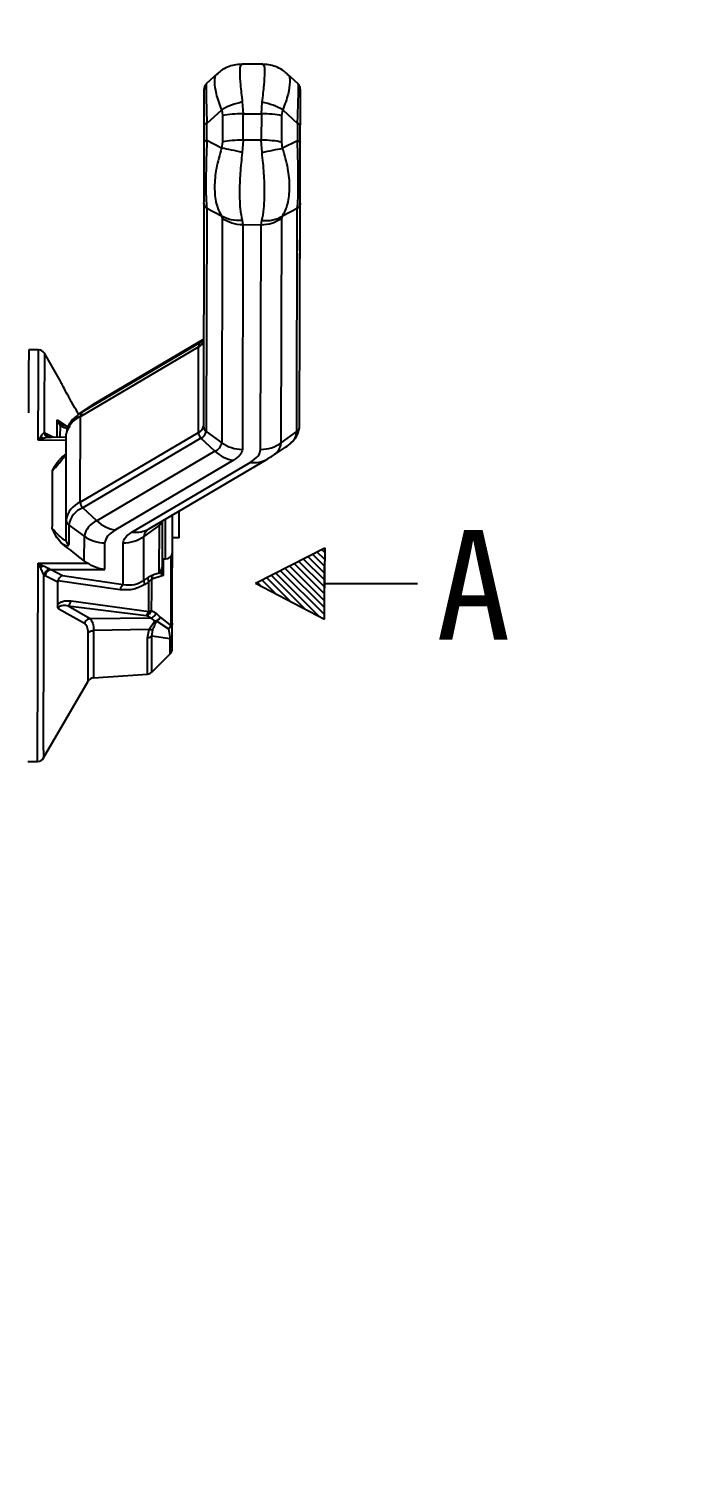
# Model space of a CAD drawing. Header units: millimetres. Extents: x 2251 to 4395, y 932 to 2449.
# Drawn here: x 2994.2 to 3091, y 2116.7 to 2324.8 of the extents above; entities that cross this region are included whole.
import ezdxf

# ---------------------------------------------------------------- set-up
doc = ezdxf.new("R2010")
doc.units = ezdxf.units.MM
doc.layers.add('AM_5', color=3, linetype='Continuous', lineweight=25)
doc.layers.add('文字', color=7, linetype='Continuous', lineweight=13)
doc.layers.add('layer 1', color=7, linetype='Continuous')
doc.styles.add('SLDTEXTSTYLE1', font='txt.shx', dxfattribs={"width": 0.7, "bigfont": 'gbcbig.shx'})
doc.styles.add('STYLE1', font='txt.shx', dxfattribs={"width": 0.8, "height": 3, "bigfont": 'hzdx.shx'})
doc.dimstyles.new('SLDDIMSTYLE12$0', dxfattribs={"dimtxt": 12, "dimasz": 10, "dimexe": 0, "dimexo": 0.0625, "dimgap": 0.875, "dimtad": 1, "dimdec": 1, "dimlfac": 1.8, "dimrnd": 1e-09, "dimzin": 12, "dimdsep": 46, "dimtxsty": 'SLDTEXTSTYLE1', "dimcen": 0.09, "dimdle": 8.16, "dimclrd": 3, "dimclre": 3, "dimadec": 0, "dimazin": 3, "dimtfac": 1, "dimtdec": 1, "dimtofl": 0, "dimtmove": 0, "dimatfit": 3, "dimfxl": 0, "dimfrac": 2, "dimtolj": 1, "dimlwd": 5, "dimlwe": 5, "dimarcsym": 0})

# ---------------------------------------------------------------- blocks, each defined once
blk = doc.blocks.new('*D70')
at = {"layer": 'AM_5', "color": 3, "lineweight": 5, "transparency": 16777216}
blk.add_line((2932.89, 2408.77), (3112.72, 2408.77), dxfattribs=at)
at = {"layer": 'AM_5', "color": 3, "linetype": 'Continuous', "lineweight": 5, "transparency": 16777216}
for p, q in [((3112.72, 2398.77), (3112.72, 2120.03)), ((2979.9, 2110.03), (3112.72, 2110.03))]:
    blk.add_line(p, q, dxfattribs=at)
at = {"layer": 'AM_5', "color": 3, "transparency": 16777216}
for points in [[(3111.06, 2398.77), (3114.39, 2398.77), (3112.72, 2408.77)], [(3111.06, 2120.03), (3114.39, 2120.03), (3112.72, 2110.03)]]:
    blk.add_solid(points, dxfattribs=at)
at = {"layer": 'Defpoints', "color": 0, "transparency": 16777216}
for p in [(2932.83, 2408.77), (2979.83, 2110.03), (3112.72, 2110.03)]:
    blk.add_point(p, dxfattribs=at)
at = {"layer": 'AM_5', "color": 0, "transparency": 16777216, "insert": (3105.85, 2259.4), "char_height": 12, "attachment_point": 5, "rotation": 90, "style": 'SLDTEXTSTYLE1'}
blk.add_mtext('\\A1;300', dxfattribs=at)

msp = doc.modelspace()

# ---------------------------------------------------------------- hatches: boundary and pattern name
at = {"layer": 'layer 1'}
h = msp.add_hatch(dxfattribs=at)
h.set_pattern_fill('ANSI31', color=256, scale=0.225, angle=90)
h.set_pattern_definition([(135, (1827.7438, -4873.6833), (-0.50513941, -0.50513941), [])])
h.paths.add_polyline_path([(3037.414, 2249.131), (3027.308, 2243.988), (3037.343, 2238.709), (3037.343, 2243.92)])

# ---------------------------------------------------------------- linework, layer by layer
at = {"color": 7, "linetype": 'Continuous', "lineweight": 25}
for p, q in [((3025.313, 2319.558), (3025.227, 2319.505)), ((3028.382, 2319.651), (3025.314, 2319.657)), ((3028.471, 2319.496), (3028.382, 2319.551)), ((3021.751, 2318.27), (3020.11, 2316.754)), ((3021.741, 2318.185), (3021.801, 2318.212)), ((3031.888, 2318.188), (3031.953, 2318.157)), ((3033.576, 2316.724), (3031.94, 2318.248)), ((3020.229, 2311.007), (3022.388, 2313.001)), ((3022.388, 2313.001), (3022.499, 2312.144)), ((3025.39, 2314.127), (3025.499, 2312.413)), ((3028.166, 2312.407), (3028.282, 2314.121)), ((3031.165, 2312.125), (3031.28, 2312.982)), ((3031.28, 2312.982), (3033.429, 2310.979)), ((3019.824, 2308.288), (3019.829, 2310.788)), ((3020.224, 2308.508), (3020.229, 2311.007)), ((3022.499, 2312.144), (3022.49, 2308.299)), ((3025.491, 2308.568), (3025.499, 2312.413)), ((3025.499, 2312.413), (3028.166, 2312.407)), ((3028.166, 2312.407), (3028.158, 2308.562)), ((3031.157, 2308.28), (3031.165, 2312.125)), ((3033.429, 2310.979), (3033.424, 2308.48)), ((3033.824, 2308.258), (3033.829, 2310.758)), ((3022.376, 2307.396), (3020.224, 2308.508)), ((3022.49, 2308.299), (3022.376, 2307.396)), ((3025.491, 2308.568), (3025.374, 2306.762)), ((3028.158, 2308.562), (3025.491, 2308.568)), ((3028.266, 2306.756), (3028.158, 2308.562)), ((3031.268, 2307.377), (3031.157, 2308.28)), ((3033.424, 2308.48), (3031.268, 2307.377)), ((3033.799, 2296.609), (3033.817, 2305.213)), ((3019.805, 2299.383), (3019.735, 2266.864)), ((3020.203, 2298.613), (3020.133, 2266.094)), ((3022.355, 2297.501), (3020.203, 2298.613)), ((3033.403, 2298.585), (3031.247, 2297.482)), ((3033.333, 2266.066), (3033.403, 2298.585)), ((3033.735, 2266.834), (3033.805, 2299.353)), ((3022.355, 2297.501), (3022.467, 2297.167)), ((3022.467, 2297.167), (3022.397, 2264.455)), ((3025.353, 2296.867), (3025.464, 2296.199)), ((3025.464, 2296.199), (3025.395, 2263.487)), ((3028.131, 2296.193), (3025.464, 2296.199)), ((3028.061, 2263.482), (3028.131, 2296.193)), ((3028.131, 2296.193), (3028.245, 2296.86)), ((3031.063, 2264.436), (3031.133, 2297.148)), ((3031.133, 2297.148), (3031.247, 2297.482)), ((3033.795, 2294.846), (3033.798, 2296.283)), ((3033.794, 2294.407), (3033.794, 2294.436)), ((3033.79, 2292.471), (3033.793, 2294.062)), ((3033.783, 2289.431), (3033.788, 2291.738)), ((3033.779, 2287.495), (3033.783, 2289.086)), ((3019.762, 2279.533), (3004.213, 2270.363)), ((3019.762, 2279.539), (3004.384, 2270.47)), ((2995.682, 2277.994), (2994.259, 2277.997)), ((2998.883, 2273.425), (2996.541, 2277.502)), ((3001.79, 2268.275), (3019.014, 2278.432)), ((3002.154, 2268.997), (3019.378, 2279.154)), ((3018.987, 2265.935), (3019.014, 2278.432)), ((3019.378, 2279.154), (3019.762, 2279.409)), ((3019.523, 2279.245), (3019.378, 2279.154)), ((3019.675, 2279.278), (3019.615, 2279.308)), ((3019.757, 2279.284), (3019.762, 2279.36)), ((3003.877, 2270.154), (3001.78, 2268.763)), ((3002.154, 2268.997), (3004.213, 2270.363)), ((3004.213, 2270.363), (3003.877, 2270.154)), ((3004.382, 2270.468), (3004.019, 2270.22)), ((3004.213, 2270.363), (3004.384, 2270.47)), ((2998.386, 2265.238), (2998.392, 2267.797)), ((2998.392, 2267.797), (2998.526, 2267.479)), ((2998.587, 2267.535), (2998.392, 2267.797)), ((2998.392, 2267.797), (2999.862, 2266.822)), ((2998.526, 2267.479), (2998.587, 2267.535)), ((2998.526, 2267.479), (2998.824, 2267.035)), ((2998.975, 2267.181), (2998.587, 2267.535)), ((3001.763, 2255.779), (3001.79, 2268.275)), ((3001.78, 2268.763), (3002.154, 2268.997)), ((2995.654, 2264.804), (2996.031, 2265.38)), ((2996.406, 2265.08), (2995.654, 2264.804)), ((2996.522, 2265.928), (2996.706, 2265.857)), ((2996.706, 2265.857), (2997.869, 2265.239)), ((2997.004, 2265.311), (2997.066, 2265.3)), ((2997.111, 2265.231), (2997.015, 2265.307)), ((2997.386, 2265.235), (2997.108, 2265.222)), ((2999.732, 2265.235), (2997.263, 2265.24)), ((2997.57, 2265.201), (2997.386, 2265.235)), ((2998.824, 2267.035), (2998.82, 2265.237)), ((3000.287, 2266.693), (2999.295, 2266.993)), ((2999.706, 2253.226), (2999.733, 2265.722)), ((3001.763, 2255.779), (3018.987, 2265.935)), ((3019.348, 2265.119), (3002.124, 2254.962)), ((3021.399, 2263.217), (3019.348, 2265.119)), ((3020.133, 2266.094), (3022.397, 2264.455)), ((3031.063, 2264.436), (3033.333, 2266.066)), ((2999.731, 2264.795), (2995.654, 2264.804)), ((3021.399, 2263.217), (3004.176, 2253.06)), ((3029.59, 2262.402), (3031.688, 2263.793)), ((3024.116, 2261.901), (3006.893, 2251.744)), ((3009.31, 2251.429), (3026.534, 2261.586)), ((3011.86, 2251.929), (3029.084, 2262.086)), ((3029.084, 2262.087), (3029.449, 2262.336)), ((3029.084, 2262.086), (3029.255, 2262.193)), ((3029.508, 2262.348), (3029.59, 2262.402)), ((3004.176, 2253.06), (3002.124, 2254.962)), ((2999.7, 2250.373), (2999.706, 2253.226)), ((3013.705, 2253.017), (3013.694, 2247.771)), ((3014.194, 2247.518), (3014.206, 2253.312)), ((3016.112, 2254.436), (3016.208, 2254.436)), ((3016.2, 2250.568), (3016.208, 2254.436)), ((3000.104, 2252.456), (3000.098, 2249.603)), ((3002.367, 2250.817), (3000.104, 2252.456)), ((3002.36, 2247.216), (3002.367, 2250.817)), ((3011.02, 2244.372), (3011.034, 2250.798)), ((3013.304, 2252.428), (3011.034, 2250.798)), ((3013.289, 2245.505), (3013.304, 2252.428)), ((3016.2, 2250.568), (3015.2, 2250.57)), ((3005.357, 2245.959), (3005.365, 2249.849)), ((3008.019, 2243.779), (3008.032, 2249.843)), ((2995.553, 2217.994), (2995.615, 2246.905)), ((2995.615, 2246.905), (3002.825, 2246.889)), ((2995.902, 2246.329), (2995.615, 2246.905)), ((2995.615, 2246.905), (2996.192, 2246.607)), ((2995.989, 2246.155), (2995.902, 2246.329)), ((2996.192, 2246.607), (2996.366, 2246.518)), ((3002.825, 2246.889), (3002.36, 2247.216)), ((3013.691, 2246.273), (3013.69, 2245.999)), ((3013.694, 2247.771), (3013.691, 2246.273)), ((3013.694, 2247.519), (3014.194, 2247.518)), ((3013.847, 2247.519), (3013.842, 2245.094)), ((3015.019, 2237.763), (3015.041, 2247.983)), ((2996.661, 2245.068), (2996.477, 2245.193)), ((2998.496, 2244.133), (2996.661, 2245.068)), ((2997.345, 2246.04), (2997.529, 2245.976)), ((2997.529, 2245.976), (2999.209, 2245.1)), ((2997.529, 2245.976), (3005.357, 2245.959)), ((2998.519, 2244.305), (2998.496, 2244.133)), ((3007.585, 2243.024), (2998.519, 2244.305)), ((2999.209, 2245.1), (3008.019, 2243.779)), ((3011.02, 2244.372), (3011.604, 2244.767)), ((3011.77, 2244.172), (3011.187, 2243.792)), ((3011.761, 2239.858), (3011.77, 2244.172)), ((3013.842, 2245.094), (3012.185, 2244.546)), ((3012.433, 2245.221), (3013.289, 2245.505)), ((3013.289, 2245.505), (3013.421, 2245.412)), ((3013.421, 2245.412), (3013.842, 2245.094)), ((3013.681, 2245.879), (3013.664, 2246.056)), ((3013.701, 2245.783), (3013.672, 2245.841)), ((3013.727, 2245.779), (3013.69, 2245.999)), ((3013.842, 2245.094), (3013.727, 2245.779)), ((2998.489, 2240.857), (2998.496, 2244.133)), ((3002.377, 2238.1), (2998.642, 2240.171)), ((3000.035, 2240.675), (3003.21, 2238.802)), ((3000.035, 2240.675), (3011.362, 2239.27)), ((3000.434, 2241.398), (3011.761, 2239.858)), ((3012.175, 2240.009), (3012.84, 2239.622)), ((3003.21, 2238.802), (3012.027, 2238.907)), ((3012.027, 2238.907), (3011.362, 2239.27)), ((3012.636, 2238.438), (3011.818, 2237.213)), ((3012.027, 2238.907), (3012.636, 2238.438)), ((3012.919, 2238.447), (3012.78, 2238.432)), ((3012.84, 2239.622), (3013.432, 2239.026)), ((3012.919, 2238.447), (3014.639, 2237.336)), ((3013.432, 2239.026), (3015.019, 2237.763)), ((3015.17, 2236.443), (3015.174, 2238.131)), ((3002.912, 2229.68), (3002.927, 2236.762)), ((3003.724, 2237.065), (3003.709, 2230.176)), ((3011.818, 2237.213), (3003.724, 2237.065)), ((3011.571, 2236.027), (3011.818, 2237.213)), ((3012.208, 2236.227), (3012.333, 2237.186)), ((3014.876, 2235.845), (3012.208, 2236.227)), ((3014.639, 2237.336), (3014.876, 2235.845)), ((3014.872, 2234.213), (3014.876, 2235.845)), ((3014.871, 2233.66), (3014.872, 2234.213)), ((3012.197, 2230.997), (3014.871, 2233.66)), ((3012.197, 2230.997), (3012.199, 2231.654)), ((2996.42, 2218.492), (3002.912, 2229.68)), ((3003.709, 2230.176), (3011.562, 2230.708)), ((2996.423, 2219.635), (2996.42, 2218.492)), ((2994.131, 2217.997), (2995.553, 2217.994))]:
    msp.add_line(p, q, dxfattribs=at)
at = {"color": 7, "linetype": 'Continuous', "lineweight": 25, "flags": 128}
for points in [[(2994.259, 2277.997), (2994.259, 2277.965), (2994.258, 2277.641), (2994.257, 2276.97), (2994.254, 2275.959), (2994.252, 2274.62), (2994.248, 2272.968), (2994.244, 2271.024), (2994.239, 2268.81)], [(3019.639, 2279.325), (3019.559, 2279.269), (3019.523, 2279.245)], [(3001.452, 2268.532), (3001.687, 2268.7), (3001.78, 2268.763)], [(3033.708, 2266.613), (3033.728, 2266.723), (3033.735, 2266.834)], [(3013.686, 2253.005), (3013.679, 2252.975), (3013.674, 2252.959)], [(3012.175, 2240.009), (3012.176, 2240.556), (3012.178, 2241.109), (3012.179, 2241.669), (3012.18, 2242.234), (3012.181, 2242.806), (3012.182, 2243.382), (3012.184, 2243.962), (3012.185, 2244.546)]]:
    msp.add_lwpolyline(points, dxfattribs=at)
at = {"color": 7, "linetype": 'Continuous', "lineweight": 25}
for centre, radius, start, end in [((2995.679, 2276.994), 1, 29.87752, 88.78166), ((3019.867, 2278.454), 0.854, 124.96394, 181.4796), ((3018.505, 2279.626), 1.298, 293.08147, 344.71047), ((3003.078, 2265.132), 3.397, 112.27537, 169.98802), ((3002.644, 2268.297), 0.854, 124.96424, 181.47959), ((3018.519, 2267.079), 1.235, 292.27534, 349.98804), ((3020.111, 2265.944), 1.124, 180.45492, 227.25342), ((3018.856, 2266.319), 1.297, 292.27555, 349.98754), ((3020.685, 2266.867), 0.95, 180.20287, 234.51476), ((3031.056, 2266.205), 2.281, 310.49638, 356.50834), ((3032.781, 2266.846), 0.956, 305.32842, 345.9426), ((3020.775, 2264.741), 1.647, 292.27534, 349.98804), ((3024.825, 2266.829), 4.978, 226.51011, 261.8155), ((3025.396, 2268.62), 5.133, 234.24005, 269.98181), ((3028.082, 2268.614), 5.133, 269.77321, 305.51496), ((3028.314, 2264.877), 2.785, 297.28452, 350.89381), ((3028.611, 2268.531), 5.649, 303.00168, 314.03972), ((3027.087, 2265.521), 3.973, 261.99352, 300.1682), ((3003.051, 2252.635), 3.397, 112.27534, 169.98804), ((3003.389, 2251.876), 3.335, 112.27534, 169.98804), ((3002.887, 2255.788), 1.124, 180.45496, 227.25325), ((3000.655, 2253.229), 0.95, 180.20285, 234.51412), ((3005.307, 2250.298), 2.985, 112.27534, 169.98804), ((3007.602, 2256.672), 4.978, 226.51012, 261.8155), ((3012.748, 2253.21), 0.96, 305.41486, 344.83941), ((3014.082, 2252.402), 0.779, 142.71658, 178.13099), ((3005.367, 2254.982), 5.133, 234.24006, 269.98181), ((3008.052, 2254.976), 5.133, 269.77306, 305.51487), ((3009.864, 2255.364), 3.973, 261.99352, 300.1682), ((3012.562, 2250.551), 1.547, 116.74671, 170.79661), ((3014.196, 2248.518), 1, 269.87751, 359.87751), ((3013.125, 2244.583), 0.941, 137.39243, 182.2552), ((3014.166, 2234.368), 1, 314.87872, 359.87751), ((3003.777, 2229.178), 1, 93.87747, 149.87695), ((3011.492, 2231.706), 1, 274.41022, 314.87938), ((2995.555, 2218.994), 1, 269.87751, 329.8775)]:
    msp.add_arc(centre, radius, start, end, dxfattribs=at)
msp.add_ellipse((2990.361, 2248.005), major_axis=(39.739, -29.602), ratio=0.1347016, start_param=1.3656679, end_param=1.4483144, dxfattribs=at)
for points, knots in [([(3025.229, 2319.615), (3024.888, 2319.597), (3024.198, 2319.56), (3023.204, 2319.237), (3022.352, 2318.792), (3021.907, 2318.383), (3021.719, 2318.21)], [0, 0, 0, 0, 0.2636482, 0.533255, 0.8030343, 1, 1, 1, 1]), ([(3025.227, 2319.505), (3025.188, 2319.497), (3025.049, 2319.47), (3024.997, 2318.493), (3025.074, 2316.715), (3025.284, 2314.999), (3025.39, 2314.127)], [0, 0, 0, 0, 0.1160538, 0.4072247, 0.6985704, 1, 1, 1, 1]), ([(3028.282, 2314.121), (3028.392, 2314.993), (3028.609, 2316.708), (3028.694, 2318.485), (3028.646, 2319.46), (3028.509, 2319.488), (3028.471, 2319.496)], [0, 0, 0, 0, 0.3023528, 0.5946015, 0.8866637, 1, 1, 1, 1]), ([(3031.976, 2318.183), (3031.788, 2318.358), (3031.343, 2318.769), (3030.493, 2319.218), (3029.5, 2319.546), (3028.81, 2319.585), (3028.469, 2319.605)], [0, 0, 0, 0, 0.1977901, 0.4672889, 0.7366185, 1, 1, 1, 1]), ([(3022.388, 2313.001), (3022.096, 2313.805), (3021.523, 2315.388), (3021.328, 2317.102), (3021.412, 2318.057), (3021.706, 2318.171), (3021.741, 2318.185)], [0, 0, 0, 0, 0.32510353, 0.63958996, 0.95632055, 1, 1, 1, 1]), ([(3031.953, 2318.157), (3031.988, 2318.143), (3032.279, 2318.028), (3032.356, 2317.074), (3032.155, 2315.366), (3031.575, 2313.785), (3031.28, 2312.982)], [0, 0, 0, 0, 0.0437585, 0.3588199, 0.6740807, 1, 1, 1, 1]), ([(3019.829, 2310.788), (3019.831, 2311.767), (3019.834, 2313.166), (3019.837, 2314.56), (3019.839, 2315.32), (3019.84, 2315.806), (3019.84, 2316.101), (3019.84, 2316), (3019.84, 2315.966)], [0, 0, 0, 0, 0.3430655, 0.489647, 0.6330797, 0.7764735, 0.9232465, 1, 1, 1, 1]), ([(3020.113, 2316.748), (3020.101, 2316.737), (3020.031, 2316.674), (3019.942, 2316.522), (3019.856, 2316.303), (3019.845, 2316.147), (3019.84, 2316.07)], [0, 0, 0, 0, 0.0623363, 0.3776324, 0.693034, 1, 1, 1, 1]), ([(3020.167, 2316.688), (3020.159, 2316.718), (3020.122, 2316.856), (3020.105, 2315.995), (3020.129, 2314.034), (3020.194, 2312.068), (3020.229, 2311.007)], [0, 0, 0, 0, 0.0799609, 0.3699951, 0.6599223, 1, 1, 1, 1]), ([(3033.429, 2310.979), (3033.469, 2312.031), (3033.543, 2313.989), (3033.575, 2315.953), (3033.563, 2316.825), (3033.524, 2316.686), (3033.516, 2316.655)], [0, 0, 0, 0, 0.3373309, 0.6273478, 0.9171835, 1, 1, 1, 1]), ([(3033.84, 2316.04), (3033.835, 2316.117), (3033.826, 2316.273), (3033.74, 2316.492), (3033.653, 2316.644), (3033.583, 2316.707), (3033.573, 2316.717)], [0, 0, 0, 0, 0.3080927, 0.6246521, 0.9411056, 1, 1, 1, 1]), ([(3033.84, 2315.932), (3033.84, 2315.968), (3033.84, 2316.069), (3033.84, 2315.769), (3033.839, 2315.279), (3033.837, 2314.514), (3033.834, 2313.121), (3033.831, 2311.73), (3033.829, 2310.758)], [0, 0, 0, 0, 0.0793091, 0.2259045, 0.3693521, 0.5127847, 0.6595677, 1, 1, 1, 1]), ([(3025.39, 2314.127), (3024.846, 2313.988), (3023.759, 2313.709), (3022.845, 2313.237), (3022.388, 2313.001)], [0, 0, 0, 0, 0.5000023, 1, 1, 1, 1]), ([(3031.28, 2312.982), (3030.824, 2313.22), (3029.912, 2313.696), (3028.825, 2313.979), (3028.282, 2314.121)], [0, 0, 0, 0, 0.4999977, 1, 1, 1, 1]), ([(3019.805, 2299.383), (3019.805, 2299.76), (3019.807, 2300.298), (3019.809, 2301.63), (3019.812, 2302.707), (3019.814, 2303.919), (3019.818, 2305.804), (3019.821, 2307.266), (3019.824, 2308.288)], [0, 0, 0, 0, 0.2713523, 0.38737, 0.5008964, 0.614411, 0.7305771, 1, 1, 1, 1]), ([(3020.224, 2308.508), (3020.185, 2307.386), (3020.111, 2305.3), (3020.074, 2302.307), (3020.099, 2299.879), (3020.167, 2299.057), (3020.203, 2298.613)], [0, 0, 0, 0, 0.2683795, 0.4991161, 0.7297085, 1, 1, 1, 1]), ([(3022.376, 2307.396), (3022.083, 2306.414), (3021.506, 2304.482), (3021.272, 2301.681), (3021.495, 2299.202), (3022.065, 2298.074), (3022.355, 2297.501)], [0, 0, 0, 0, 0.2541677, 0.5000156, 0.7457168, 1, 1, 1, 1]), ([(3025.374, 2306.762), (3024.835, 2306.89), (3023.748, 2307.147), (3022.835, 2307.313), (3022.376, 2307.396)], [0, 0, 0, 0, 0.4968676, 1, 1, 1, 1]), ([(3025.374, 2306.762), (3025.264, 2305.741), (3025.048, 2303.733), (3024.955, 2300.902), (3025.037, 2298.454), (3025.246, 2297.402), (3025.353, 2296.867)], [0, 0, 0, 0, 0.2542602, 0.5000155, 0.7456229, 1, 1, 1, 1]), ([(3028.245, 2296.86), (3028.354, 2297.395), (3028.568, 2298.446), (3028.661, 2300.894), (3028.58, 2303.725), (3028.372, 2305.734), (3028.266, 2306.756)], [0, 0, 0, 0, 0.2543723, 0.4999845, 0.7457353, 1, 1, 1, 1]), ([(3028.266, 2306.756), (3028.81, 2306.882), (3029.898, 2307.135), (3030.811, 2307.296), (3031.268, 2307.377)], [0, 0, 0, 0, 0.5000008, 1, 1, 1, 1]), ([(3031.247, 2297.482), (3031.537, 2298.049), (3032.112, 2299.173), (3032.348, 2301.65), (3032.125, 2304.46), (3031.557, 2306.394), (3031.268, 2307.377)], [0, 0, 0, 0, 0.2523714, 0.4999867, 0.7458393, 1, 1, 1, 1]), ([(3033.403, 2298.585), (3033.441, 2299.024), (3033.512, 2299.841), (3033.548, 2302.253), (3033.524, 2305.253), (3033.459, 2307.349), (3033.424, 2308.48)], [0, 0, 0, 0, 0.2680966, 0.4988227, 0.7294637, 1, 1, 1, 1]), ([(3033.805, 2299.353), (3033.805, 2299.726), (3033.806, 2300.26), (3033.809, 2301.582), (3033.812, 2302.656), (3033.814, 2303.866), (3033.818, 2305.757), (3033.821, 2307.228), (3033.824, 2308.258)], [0, 0, 0, 0, 0.2691806, 0.3853625, 0.4988695, 0.6124074, 0.7284377, 1, 1, 1, 1]), ([(3025.353, 2296.867), (3024.81, 2296.852), (3023.722, 2296.822), (3022.81, 2297.274), (3022.355, 2297.501)], [0, 0, 0, 0, 0.4999999, 1, 1, 1, 1]), ([(3028.245, 2296.86), (3028.785, 2296.843), (3029.872, 2296.808), (3030.787, 2297.256), (3031.247, 2297.482)], [0, 0, 0, 0, 0.49686743, 1, 1, 1, 1]), ([(3033.786, 2290.529), (3033.786, 2290.634), (3033.786, 2290.906), (3033.788, 2291.449), (3033.789, 2291.99), (3033.789, 2292.103)], [0, 0, 0, 0, 0.3316011, 0.8605175, 1, 1, 1, 1]), ([(3033.785, 2290.341), (3033.785, 2290.335), (3033.785, 2290.319), (3033.786, 2290.445), (3033.786, 2290.529)], [0, 0, 0, 0, 0.3310024, 1, 1, 1, 1]), ([(2995.654, 2264.804), (2995.657, 2266.209), (2995.663, 2269.019), (2995.67, 2272.445), (2995.676, 2275.168), (2995.68, 2277), (2995.682, 2277.943), (2995.681, 2277.896), (2995.681, 2277.88)], [0, 0, 0, 0, 0.1799587, 0.3599173, 0.539876, 0.7198347, 0.8997934, 1, 1, 1, 1]), ([(2996.546, 2277.454), (2996.546, 2277.466), (2996.547, 2277.571), (2996.546, 2277.138), (2996.544, 2276.119), (2996.54, 2274.409), (2996.535, 2272.119), (2996.529, 2269.314), (2996.524, 2267.057), (2996.522, 2265.928)], [0, 0, 0, 0, 0.0217233, 0.1847696, 0.3478159, 0.5108621, 0.6739081, 0.8369541, 1, 1, 1, 1]), ([(3001.574, 2268.554), (3001.501, 2268.673), (3001.194, 2269.176), (3000.708, 2270.022), (3000.11, 2271.096), (2999.571, 2272.104), (2999.124, 2272.962), (2998.892, 2273.411), (2998.883, 2273.422), (2998.88, 2273.424)], [0, 0, 0, 0, 0.0645029, 0.2723656, 0.3928511, 0.5848746, 0.7776318, 0.9511742, 1, 1, 1, 1]), ([(2998.975, 2267.181), (2998.963, 2267.175), (2998.937, 2267.162), (2998.862, 2267.078), (2998.824, 2267.035)], [0, 0, 0, 0, 0.4911669, 1, 1, 1, 1]), ([(2999.305, 2266.992), (2999.283, 2267.002), (2999.176, 2267.051), (2999.064, 2267.123), (2998.975, 2267.181)], [0, 0, 0, 0, 0.2007968, 1, 1, 1, 1]), ([(3001.543, 2268.599), (3001.049, 2268.186), (3000.056, 2267.357), (2999.859, 2266.416), (2999.76, 2265.943)], [0, 0, 0, 0, 0.4978748, 1, 1, 1, 1]), ([(2996.031, 2265.38), (2996.131, 2265.515), (2996.307, 2265.753), (2996.457, 2265.875), (2996.522, 2265.928)], [0, 0, 0, 0, 0.5684211, 1, 1, 1, 1]), ([(2996.406, 2265.08), (2996.34, 2265.117), (2996.208, 2265.193), (2996.09, 2265.318), (2996.031, 2265.38)], [0, 0, 0, 0, 0.4999991, 1, 1, 1, 1]), ([(2997.108, 2265.222), (2997.069, 2265.221), (2996.855, 2265.215), (2996.608, 2265.14), (2996.406, 2265.08)], [0, 0, 0, 0, 0.1842245, 1, 1, 1, 1]), ([(2997.386, 2265.235), (2997.291, 2265.24), (2997.096, 2265.251), (2996.832, 2265.4), (2996.623, 2265.63), (2996.555, 2265.83), (2996.522, 2265.928)], [0, 0, 0, 0, 0.2432277, 0.5000045, 0.7567789, 1, 1, 1, 1]), ([(2997.57, 2265.201), (2997.471, 2265.197), (2997.268, 2265.189), (2996.998, 2265.324), (2996.79, 2265.552), (2996.733, 2265.757), (2996.705, 2265.857)], [0, 0, 0, 0, 0.2423329, 0.4999383, 0.7575772, 1, 1, 1, 1]), ([(2998.824, 2267.035), (2998.931, 2266.963), (2999.16, 2266.811), (2999.554, 2266.628), (2999.827, 2266.563), (2999.97, 2266.529)], [0, 0, 0, 0, 0.2969994, 0.6323688, 1, 1, 1, 1]), ([(3031.924, 2263.957), (3032.419, 2264.37), (3033.412, 2265.199), (3033.609, 2266.14), (3033.708, 2266.613)], [0, 0, 0, 0, 0.4978748, 1, 1, 1, 1]), ([(2997.721, 2260.395), (2998.002, 2260.7), (2998.504, 2261.245), (2999.103, 2261.95), (2999.435, 2262.373), (2999.599, 2262.601), (2999.652, 2262.696), (2999.675, 2262.737)], [0, 0, 0, 0, 0.3800989, 0.6787149, 0.8002606, 0.9135692, 1, 1, 1, 1]), ([(2997.721, 2260.395), (2997.912, 2260.807), (2998.188, 2261.402), (2998.666, 2261.86), (2998.812, 2262.001)], [0, 0, 0, 0, 0.6940675, 1, 1, 1, 1]), ([(2999.68, 2262.738), (2999.627, 2262.716), (2999.517, 2262.671), (2999.189, 2262.384), (2998.903, 2262.147), (2998.774, 2262.041)], [0, 0, 0, 0, 0.3370915, 0.7019386, 1, 1, 1, 1]), ([(2999.675, 2262.737), (2999.681, 2262.747), (2999.723, 2262.816), (2999.725, 2262.845), (2999.726, 2262.869)], [0, 0, 0, 0, 0.14984552, 1, 1, 1, 1]), ([(3015.174, 2238.131), (3015.176, 2239.07), (3015.18, 2240.98), (3015.187, 2244.519), (3015.195, 2248.23), (3015.202, 2251.465), (3015.206, 2253.22), (3015.207, 2253.881)], [0, 0, 0, 0, 0.2139671, 0.435408, 0.656849, 0.8708161, 1, 1, 1, 1]), ([(3015.196, 2248.516), (3015.196, 2248.589), (3015.196, 2248.702), (3015.198, 2249.388), (3015.199, 2250.098), (3015.201, 2250.979), (3015.204, 2252.26), (3015.206, 2253.324), (3015.208, 2254.016)], [0, 0, 0, 0, 0.2394568, 0.3683607, 0.5, 0.6316393, 0.7605432, 1, 1, 1, 1]), ([(2999.174, 2249.701), (2998.889, 2250.003), (2998.265, 2250.663), (2997.901, 2251.492), (2997.703, 2251.943)], [0, 0, 0, 0, 0.4568472, 1, 1, 1, 1]), ([(2999.65, 2250.267), (2999.626, 2250.257), (2999.573, 2250.233), (2999.409, 2250.3), (2999.079, 2250.515), (2998.482, 2251.059), (2997.983, 2251.625), (2997.703, 2251.943)], [0, 0, 0, 0, 0.0880689, 0.2011384, 0.3224176, 0.6207055, 1, 1, 1, 1]), ([(3011.869, 2251.936), (3011.855, 2251.927), (3011.837, 2251.916), (3011.863, 2251.93), (3011.869, 2251.933)], [0, 0, 0, 0, 0.7721606, 1, 1, 1, 1]), ([(2999.174, 2249.701), (2999.314, 2249.636), (2999.587, 2249.51), (2999.876, 2249.442), (3000.064, 2249.462), (3000.086, 2249.555), (3000.098, 2249.603)], [0, 0, 0, 0, 0.2643449, 0.5180732, 0.7521058, 1, 1, 1, 1]), ([(2999.7, 2250.373), (2999.698, 2250.328), (2999.696, 2250.275), (2999.656, 2250.268), (2999.65, 2250.267)], [0, 0, 0, 0, 0.8613584, 1, 1, 1, 1]), ([(2999.732, 2250.136), (2999.73, 2250.141), (2999.701, 2250.216), (2999.7, 2250.298), (2999.7, 2250.373)], [0, 0, 0, 0, 0.0712594, 1, 1, 1, 1]), ([(3000.098, 2249.603), (3000.04, 2249.652), (2999.923, 2249.749), (2999.797, 2249.934), (2999.753, 2250.071), (2999.732, 2250.136)], [0, 0, 0, 0, 0.3420823, 0.6841646, 1, 1, 1, 1]), ([(2995.902, 2246.329), (2995.949, 2246.377), (2996.043, 2246.474), (2996.142, 2246.563), (2996.192, 2246.607)], [0, 0, 0, 0, 0.5, 1, 1, 1, 1]), ([(2996.366, 2246.518), (2996.302, 2246.464), (2996.17, 2246.351), (2996.051, 2246.221), (2995.989, 2246.155)], [0, 0, 0, 0, 0.4869219, 1, 1, 1, 1]), ([(2996.366, 2246.518), (2996.545, 2246.428), (2996.893, 2246.252), (2997.197, 2246.11), (2997.345, 2246.04)], [0, 0, 0, 0, 0.5125457, 1, 1, 1, 1]), ([(3005.357, 2245.959), (3005.353, 2245.959), (3004.905, 2246.016), (3004.038, 2246.223), (3003.219, 2246.673), (3002.825, 2246.889)], [0, 0, 0, 0, 0.0050146, 0.5222206, 1, 1, 1, 1]), ([(2996.477, 2245.193), (2996.409, 2245.325), (2996.26, 2245.617), (2996.085, 2245.965), (2995.989, 2246.155)], [0, 0, 0, 0, 0.4544713, 1, 1, 1, 1]), ([(2996.423, 2219.635), (2996.424, 2220.101), (2996.426, 2221.034), (2996.43, 2223.205), (2996.436, 2225.884), (2996.443, 2229.069), (2996.451, 2232.673), (2996.459, 2236.621), (2996.468, 2240.818), (2996.474, 2243.734), (2996.477, 2245.193)], [0, 0, 0, 0, 0.1249998, 0.2499997, 0.3749996, 0.4999996, 0.6249996, 0.7499997, 0.8749998, 1, 1, 1, 1]), ([(2996.477, 2245.193), (2996.511, 2245.289), (2996.58, 2245.487), (2996.79, 2245.749), (2997.055, 2245.951), (2997.25, 2246.011), (2997.345, 2246.04)], [0, 0, 0, 0, 0.24321933, 0.49998917, 0.75676549, 1, 1, 1, 1]), ([(2997.529, 2245.976), (2997.43, 2245.951), (2997.227, 2245.9), (2996.956, 2245.686), (2996.747, 2245.398), (2996.689, 2245.175), (2996.661, 2245.068)], [0, 0, 0, 0, 0.2423132, 0.4999118, 0.7575586, 1, 1, 1, 1]), ([(2999.209, 2245.1), (2999.209, 2245.1), (2999.207, 2245.099), (2999.201, 2245.098), (2999.183, 2245.092), (2999.112, 2245.068), (2998.974, 2244.997), (2998.788, 2244.832), (2998.619, 2244.589), (2998.551, 2244.396), (2998.519, 2244.305)], [0, 0, 0, 0, 0.0021587, 0.0060527, 0.0190753, 0.0664028, 0.2502171, 0.5000718, 0.7657091, 1, 1, 1, 1]), ([(3008.019, 2243.779), (3008.571, 2243.723), (3009.584, 2243.622), (3010.571, 2244.137), (3011.02, 2244.372)], [0, 0, 0, 0, 0.5442934, 1, 1, 1, 1]), ([(3011.02, 2244.372), (3011.016, 2244.342), (3011.008, 2244.282), (3011.038, 2244.143), (3011.095, 2243.978), (3011.157, 2243.853), (3011.187, 2243.792)], [0, 0, 0, 0, 0.2468964, 0.5003993, 0.7536943, 1, 1, 1, 1]), ([(3011.604, 2244.767), (3011.599, 2244.736), (3011.59, 2244.674), (3011.619, 2244.531), (3011.677, 2244.362), (3011.739, 2244.235), (3011.77, 2244.172)], [0, 0, 0, 0, 0.2465016, 0.5, 0.7534984, 1, 1, 1, 1]), ([(3011.604, 2244.767), (3011.769, 2244.874), (3012.083, 2245.078), (3012.32, 2245.175), (3012.433, 2245.221)], [0, 0, 0, 0, 0.5248892, 1, 1, 1, 1]), ([(3012.185, 2244.546), (3012.159, 2244.534), (3012.104, 2244.506), (3011.961, 2244.39), (3011.849, 2244.262), (3011.77, 2244.172)], [0, 0, 0, 0, 0.2120064, 0.4434905, 1, 1, 1, 1]), ([(3013.421, 2245.412), (3013.461, 2245.453), (3013.54, 2245.535), (3013.624, 2245.68), (3013.68, 2245.837), (3013.687, 2245.945), (3013.691, 2245.999)], [0, 0, 0, 0, 0.2446462, 0.4957492, 0.7490338, 1, 1, 1, 1]), ([(3011.187, 2243.792), (3010.65, 2243.513), (3009.486, 2242.909), (3008.251, 2242.984), (3007.585, 2243.024)], [0, 0, 0, 0, 0.4609247, 1, 1, 1, 1]), ([(3008.019, 2243.779), (3007.975, 2243.75), (3007.885, 2243.691), (3007.761, 2243.514), (3007.654, 2243.288), (3007.608, 2243.111), (3007.585, 2243.024)], [0, 0, 0, 0, 0.2450812, 0.5000044, 0.7549251, 1, 1, 1, 1]), ([(2998.489, 2240.857), (2998.587, 2240.953), (2998.795, 2241.158), (2999.238, 2241.343), (2999.797, 2241.448), (3000.207, 2241.416), (3000.434, 2241.398)], [0, 0, 0, 0, 0.1823359, 0.3887892, 0.661241, 1, 1, 1, 1]), ([(2998.642, 2240.171), (2998.595, 2240.271), (2998.509, 2240.456), (2998.495, 2240.731), (2998.489, 2240.857)], [0, 0, 0, 0, 0.54168345, 1, 1, 1, 1]), ([(2998.642, 2240.171), (2998.637, 2240.206), (2998.626, 2240.271), (2998.635, 2240.376), (2998.669, 2240.476), (2998.731, 2240.564), (2998.812, 2240.632), (2998.942, 2240.702), (2999.373, 2240.811), (2999.736, 2240.737), (3000.035, 2240.675)], [0, 0, 0, 0, 0.0568929, 0.1087605, 0.1566899, 0.2041437, 0.2548575, 0.3103406, 0.4336006, 1, 1, 1, 1]), ([(3000.035, 2240.675), (3000.076, 2240.704), (3000.16, 2240.763), (3000.275, 2240.932), (3000.372, 2241.147), (3000.414, 2241.315), (3000.434, 2241.398)], [0, 0, 0, 0, 0.2454954, 0.5, 0.7545046, 1, 1, 1, 1]), ([(3011.761, 2239.858), (3011.843, 2239.877), (3012.007, 2239.915), (3012.119, 2239.978), (3012.175, 2240.009)], [0, 0, 0, 0, 0.5, 1, 1, 1, 1]), ([(3003.21, 2238.802), (3003.122, 2238.782), (3002.942, 2238.741), (3002.698, 2238.581), (3002.495, 2238.364), (3002.416, 2238.187), (3002.377, 2238.1)], [0, 0, 0, 0, 0.2446204, 0.4999949, 0.7553723, 1, 1, 1, 1]), ([(3002.927, 2236.762), (3002.919, 2236.923), (3002.904, 2237.246), (3002.75, 2237.764), (3002.527, 2237.965), (3002.377, 2238.1)], [0, 0, 0, 0, 0.2478447, 0.4971114, 1, 1, 1, 1]), ([(3003.21, 2238.802), (3003.365, 2238.612), (3003.66, 2238.252), (3003.703, 2237.446), (3003.724, 2237.065)], [0, 0, 0, 0, 0.5262167, 1, 1, 1, 1]), ([(3011.362, 2239.27), (3011.401, 2239.294), (3011.479, 2239.343), (3011.59, 2239.477), (3011.688, 2239.649), (3011.737, 2239.788), (3011.761, 2239.858)], [0, 0, 0, 0, 0.2434778, 0.4957413, 0.7502205, 1, 1, 1, 1]), ([(3011.362, 2239.27), (3011.449, 2239.292), (3011.581, 2239.326), (3011.724, 2239.411), (3011.793, 2239.462), (3011.826, 2239.489), (3011.843, 2239.503), (3011.852, 2239.511), (3011.856, 2239.515), (3011.859, 2239.517), (3011.859, 2239.518), (3011.859, 2239.518), (3011.859, 2239.518), (3011.859, 2239.518)], [0, 0, 0, 0, 0.4878415, 0.7421687, 0.8707162, 0.9351657, 0.9674126, 0.9835388, 0.9955544, 0.9987325, 0.9996036, 0.9998609, 1, 1, 1, 1]), ([(3012.027, 2238.907), (3012.113, 2238.928), (3012.288, 2238.971), (3012.527, 2239.135), (3012.725, 2239.355), (3012.802, 2239.534), (3012.84, 2239.622)], [0, 0, 0, 0, 0.2440114, 0.4991729, 0.7547749, 1, 1, 1, 1]), ([(3012.333, 2237.186), (3012.44, 2237.43), (3012.617, 2237.834), (3012.805, 2238.197), (3012.886, 2238.371), (3012.91, 2238.426), (3012.919, 2238.447)], [0, 0, 0, 0, 0.5043385, 0.8341109, 0.9378515, 1, 1, 1, 1]), ([(3012.636, 2238.438), (3012.718, 2238.46), (3012.882, 2238.504), (3013.092, 2238.63), (3013.288, 2238.8), (3013.378, 2238.941), (3013.432, 2239.026)], [0, 0, 0, 0, 0.25004, 0.5000807, 0.7004278, 1, 1, 1, 1]), ([(3012.78, 2238.432), (3012.779, 2238.432), (3012.778, 2238.432), (3012.775, 2238.432), (3012.768, 2238.432), (3012.752, 2238.432), (3012.708, 2238.432), (3012.667, 2238.435), (3012.636, 2238.438)], [0, 0, 0, 0, 0.0073615, 0.0208826, 0.0663986, 0.1545232, 0.3592931, 1, 1, 1, 1]), ([(3013.432, 2239.026), (3013.372, 2238.905), (3013.251, 2238.664), (3013.03, 2238.519), (3012.919, 2238.447)], [0, 0, 0, 0, 0.5000043, 1, 1, 1, 1]), ([(3015.174, 2238.131), (3015.165, 2238.038), (3015.147, 2237.86), (3015.055, 2237.694), (3014.998, 2237.623), (3014.994, 2237.617)], [0, 0, 0, 0, 0.5003012, 0.9588669, 1, 1, 1, 1]), ([(3011.559, 2230.75), (3011.559, 2230.736), (3011.559, 2230.543), (3011.56, 2231.29), (3011.564, 2232.977), (3011.568, 2235.011), (3011.571, 2236.027)], [0, 0, 0, 0, 0.0247287, 0.3498191, 0.6749096, 1, 1, 1, 1]), ([(3012.333, 2237.186), (3012.255, 2237.176), (3012.099, 2237.155), (3011.912, 2237.194), (3011.818, 2237.213)], [0, 0, 0, 0, 0.4978424, 1, 1, 1, 1]), ([(3012.199, 2231.654), (3012.2, 2232.165), (3012.202, 2233.187), (3012.206, 2235.213), (3012.208, 2236.227)], [0, 0, 0, 0, 0.5000002, 1, 1, 1, 1]), ([(3014.639, 2237.336), (3014.716, 2237.394), (3014.872, 2237.511), (3014.97, 2237.679), (3015.019, 2237.763)], [0, 0, 0, 0, 0.5000005, 1, 1, 1, 1]), ([(3014.994, 2237.617), (3014.991, 2237.614), (3014.983, 2237.603), (3014.96, 2237.573), (3014.912, 2237.518), (3014.809, 2237.427), (3014.707, 2237.372), (3014.639, 2237.336)], [0, 0, 0, 0, 0.0307811, 0.0828758, 0.2510228, 0.5009978, 1, 1, 1, 1]), ([(3015.166, 2234.461), (3015.166, 2234.439), (3015.166, 2234.367), (3015.167, 2234.996), (3015.169, 2235.968), (3015.17, 2236.443)], [0, 0, 0, 0, 0.1820669, 0.6002821, 1, 1, 1, 1])]:
    msp.add_open_spline(points, degree=3, knots=knots, dxfattribs=at)
for points in [[(3020.229, 2311.007), (3020.171, 2310.994), (3020.053, 2310.966), (3019.928, 2310.912), (3019.845, 2310.852), (3019.834, 2310.809), (3019.829, 2310.788)], [(3025.499, 2312.413), (3024.959, 2312.402), (3023.877, 2312.379), (3022.958, 2312.222), (3022.499, 2312.144)], [(3031.165, 2312.125), (3030.706, 2312.206), (3029.787, 2312.367), (3028.706, 2312.394), (3028.166, 2312.407)], [(3033.829, 2310.758), (3033.824, 2310.779), (3033.814, 2310.822), (3033.731, 2310.882), (3033.606, 2310.937), (3033.488, 2310.965), (3033.429, 2310.979)], [(3020.224, 2308.508), (3020.165, 2308.494), (3020.048, 2308.467), (3019.922, 2308.412), (3019.839, 2308.352), (3019.829, 2308.31), (3019.824, 2308.288)], [(3025.491, 2308.568), (3024.95, 2308.557), (3023.869, 2308.534), (3022.95, 2308.377), (3022.49, 2308.299)], [(3031.157, 2308.28), (3030.698, 2308.361), (3029.779, 2308.522), (3028.698, 2308.549), (3028.158, 2308.562)], [(3033.424, 2308.48), (3033.483, 2308.466), (3033.6, 2308.438), (3033.725, 2308.383), (3033.808, 2308.322), (3033.818, 2308.28), (3033.824, 2308.258)], [(3020.203, 2298.613), (3020.144, 2298.662), (3020.027, 2298.759), (3019.902, 2298.949), (3019.82, 2299.16), (3019.81, 2299.308), (3019.805, 2299.383)], [(3033.805, 2299.353), (3033.799, 2299.279), (3033.789, 2299.13), (3033.705, 2298.92), (3033.579, 2298.73), (3033.462, 2298.633), (3033.403, 2298.585)], [(3025.464, 2296.199), (3024.924, 2296.243), (3023.843, 2296.332), (3022.925, 2296.889), (3022.467, 2297.167)], [(3031.133, 2297.148), (3030.673, 2296.872), (3029.753, 2296.32), (3028.672, 2296.235), (3028.131, 2296.193)], [(3025.395, 2263.487), (3025.339, 2263.213), (3025.228, 2262.664), (3024.487, 2262.156), (3024.116, 2261.901)], [(3026.534, 2261.586), (3026.976, 2261.89), (3027.862, 2262.498), (3027.995, 2263.154), (3028.061, 2263.482)], [(2997.703, 2251.943), (2997.706, 2253.396), (2997.712, 2256.303), (2997.718, 2259.031), (2997.721, 2260.395)], [(3006.893, 2251.744), (3006.45, 2251.44), (3005.565, 2250.832), (3005.432, 2250.177), (3005.365, 2249.849)], [(3008.032, 2249.843), (3008.088, 2250.118), (3008.199, 2250.666), (3008.94, 2251.175), (3009.31, 2251.429)], [(3013.289, 2245.505), (3013.348, 2245.554), (3013.466, 2245.651), (3013.592, 2245.84), (3013.675, 2246.051), (3013.686, 2246.199), (3013.691, 2246.273)], [(3011.859, 2239.518), (3011.928, 2239.589), (3012.064, 2239.732), (3012.138, 2239.917), (3012.175, 2240.009)], [(3015.019, 2237.763), (3015.064, 2237.821), (3015.153, 2237.936), (3015.167, 2238.066), (3015.174, 2238.131)], [(3002.927, 2236.762), (3002.973, 2236.803), (3003.064, 2236.886), (3003.259, 2236.979), (3003.481, 2237.044), (3003.643, 2237.058), (3003.724, 2237.065)], [(3011.571, 2236.027), (3011.69, 2236.041), (3011.929, 2236.067), (3012.115, 2236.174), (3012.208, 2236.227)], [(3014.876, 2235.845), (3014.92, 2235.886), (3015.007, 2235.969), (3015.098, 2236.117), (3015.159, 2236.277), (3015.166, 2236.388), (3015.17, 2236.443)]]:
    msp.add_open_spline(points, degree=3, dxfattribs=at)
at = {"layer": 'layer 1'}
for p, q in [((3027.308, 2243.988), (3037.414, 2249.131)), ((3037.414, 2249.131), (3037.307, 2241.272)), ((3037.343, 2238.709), (3037.343, 2246.568)), ((3027.308, 2243.988), (3037.343, 2238.709)), ((3037.343, 2243.92), (3050.939, 2243.92))]:
    msp.add_line(p, q, dxfattribs=at)

# ---------------------------------------------------------------- texts
at = {"layer": '文字', "insert": (3059.057, 2243.737), "char_height": 16, "width": 240, "attachment_point": 5, "style": 'STYLE1'}
msp.add_mtext('\\pt176;{\\fSimSun|b0|i0|c134|p2;\\W1;A}', dxfattribs=at)

# ---------------------------------------------------------------- dimensions: what is measured, and where the dimension line sits
at = {"layer": 'AM_5'}
dim = msp.add_linear_dim(base=(3112.724, 2110.028), p1=(2932.832, 2408.768), p2=(2979.833, 2110.028), angle=90, text='300', dimstyle='SLDDIMSTYLE12$0', override={"dimlfac": 1, "dimpost": ''}, dxfattribs=at)
dim.commit()
dim.dimension.update_dxf_attribs({"geometry": '*D70', "text_midpoint": (3105.849, 2259.398)})

doc.saveas('drawing.dxf')
